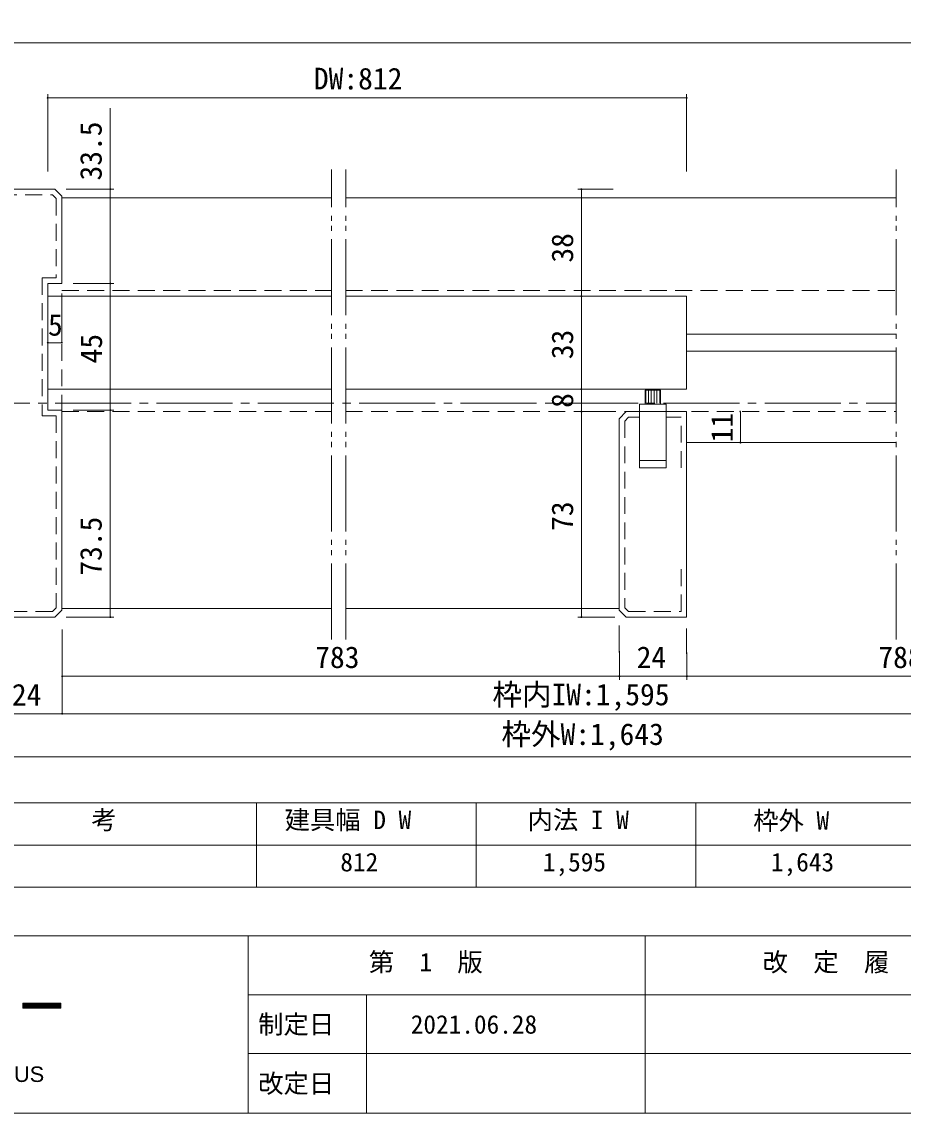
# Model space of a CAD drawing. Units: millimetres, scale not verified, with parts at other scales. Extents: x -2000 to 2000, y -1385 to 1385.
# Drawn here: x -1458 to -415, y -1385 to -92 of the extents above; entities that cross this region are included whole.
import ezdxf
from ezdxf.enums import TextEntityAlignment as Align

# ---------------------------------------------------------------- set-up
doc = ezdxf.new("R2010")
doc.units = ezdxf.units.MM
doc.header["$LTSCALE"] = 10
for name, pattern in [('CHAIN2', [12, 9, -1, 1, -1]), ('DOUBLE_CHAIN2', [12.8, 9, -1, 0.6, -0.6, 0.6, -1]), ('USER9', [3, 2, -1])]:
    doc.linetypes.add(name, pattern=pattern)
for name, color, linetype, lineweight in [('1-0_H-SYM', 7, 'Continuous', 20), ('1-2_0', 7, 'Continuous', 20), ('2-0', 7, 'Continuous', 18), ('8-0', 7, 'Continuous', 9)]:
    doc.layers.add(name, color=color, linetype=linetype, lineweight=lineweight)
doc.layers.add('9-0', color=7, linetype='Continuous')
doc.styles.add('AR ADGothicJP Medium', font='')
doc.styles.add('ＭＳ ゴシック', font='')
doc.styles.get('AR ADGothicJP Medium').set_extended_font_data('AR ADGothicJP Medium')
doc.styles.get('ＭＳ ゴシック').set_extended_font_data('MS Gothic')

msp = doc.modelspace()

# ---------------------------------------------------------------- linework, layer by layer
at = {"layer": '1-0_H-SYM'}
msp.add_line((60.06, -1314.5), (-1189.94, -1314.5), dxfattribs=at)
at = {"layer": '1-2_0'}
for p, q in [((380, -117.5), (-1950, -117.5)), ((380, -117.5), (-1950, -117.5)), ((380, -117.5), (-1950, -117.5)), ((380, -117.5), (-1950, -117.5)), ((380, -117.5), (-1950, -117.5)), ((380, -117.5), (-1950, -117.5)), ((380, -1017.5), (-1950, -1017.5)), ((380, -1017.5), (-1950, -1017.5)), ((380, -1017.5), (-1950, -1017.5)), ((380, -1017.5), (-1950, -1017.5)), ((-1180, -1017.5), (-1180, -1117.5)), ((-920, -1017.5), (-920, -1117.5)), ((-660, -1017.5), (-660, -1117.5)), ((380, -1067.5), (-1950, -1067.5)), ((380, -1117.5), (-1950, -1117.5)), ((2000, -1175), (-2000, -1175)), ((-1190, -1175), (-1190, -1385)), ((-720, -1175), (-720, -1385)), ((2000, -1245), (-1190, -1245)), ((-1050, -1245), (-1050, -1385))]:
    msp.add_line(p, q, dxfattribs=at)
msp.add_lwpolyline([(-2000, -1385), (2000, -1385), (2000, 1385), (-2000, 1385)], close=True, dxfattribs=at)
at = {"layer": '2-0', "color": 4, "lineweight": 9}
for p, q in [((-1427.15, -269.64), (-1427.15, -178.3)), ((-670.84, -269.64), (-670.84, -178.3)), ((-1427.15, -182.47), (-670.84, -182.47)), ((-1405.48, -290.83), (-1348.91, -290.83)), ((-757.92, -290.83), (-799.58, -290.83)), ((-795.41, -417.49), (-795.41, -290.83)), ((-1397.15, -402.49), (-1348.91, -402.49)), ((-1397.15, -402.49), (-1348.91, -402.49)), ((-1353.07, -402.49), (-1353.07, -552.49)), ((-755.84, -417.49), (-799.58, -417.49)), ((-757.92, -417.49), (-799.58, -417.49)), ((-795.41, -527.49), (-795.41, -417.49)), ((-1410.48, -472.49), (-1427.15, -472.49)), ((-755.84, -527.49), (-799.58, -527.49)), ((-755.84, -527.49), (-799.58, -527.49)), ((-795.41, -554.16), (-795.41, -527.49)), ((-1397.15, -552.49), (-1348.91, -552.49)), ((-1397.15, -552.49), (-1348.91, -552.49)), ((-1353.07, -552.49), (-1353.07, -797.49)), ((-755.84, -554.16), (-799.58, -554.16)), ((-755.84, -554.16), (-799.58, -554.16)), ((-795.41, -797.49), (-795.41, -554.16)), ((-607.23, -554.16), (-607.23, -590.83)), ((-1405.48, -797.49), (-1348.91, -797.49)), ((-755.84, -797.49), (-799.58, -797.49)), ((-1410.05, -911.98), (-1410.05, -812.13)), ((-750.84, -807.49), (-750.48, -871.78)), ((-670.84, -810.83), (-670.48, -871.78)), ((-750.48, -867.61), (-1410.12, -867.61)), ((-1490.05, -911.98), (-1410.05, -911.98)), ((-1410.05, -911.98), (-156.81, -911.98))]:
    msp.add_line(p, q, dxfattribs=at)
at = {"layer": '2-0', "linetype": 'DOUBLE_CHAIN2', "lineweight": 20}
for p, q in [((-1091.15, -824.07), (-1091.15, -267.3)), ((-1074.48, -824.07), (-1074.48, -267.3)), ((-422.89, -824.07), (-422.89, -267.3))]:
    msp.add_line(p, q, dxfattribs=at)
at = {"layer": '2-0', "lineweight": 20}
for p, q in [((-1490.48, -290.83), (-1418.81, -290.83)), ((-1410.48, -299.16), (-1418.81, -290.83)), ((-1410.48, -299.16), (-1410.48, -402.49)), ((-1410.48, -300.83), (-1091.15, -300.83)), ((-1074.48, -300.83), (-422.89, -300.83)), ((-1427.15, -402.49), (-1410.48, -402.49)), ((-1427.15, -402.49), (-1427.15, -552.49)), ((-1427.15, -417.49), (-1427.15, -527.49)), ((-1427.15, -417.49), (-1091.15, -417.49)), ((-1410.48, -472.49), (-1410.48, -425.21)), ((-1074.48, -417.49), (-670.84, -417.49)), ((-670.84, -462.49), (-422.89, -462.49)), ((-670.84, -482.49), (-422.89, -482.49)), ((-1427.15, -527.49), (-1091.15, -527.49)), ((-719.33, -544.17), (-719.33, -528.59)), ((-716, -544.17), (-716, -528.59)), ((-712.67, -544.17), (-712.67, -528.59)), ((-709.33, -544.17), (-709.33, -528.59)), ((-706, -544.17), (-706, -528.59)), ((-702.67, -544.17), (-702.67, -528.59)), ((-1427.15, -552.49), (-1410.48, -552.49)), ((-1410.48, -552.49), (-1410.48, -789.16)), ((-750.84, -562.49), (-742.51, -554.16)), ((-726.67, -554.16), (-742.51, -554.16)), ((-726.67, -554.16), (-742.51, -554.16)), ((-726.67, -554.16), (-742.51, -554.16)), ((-726.67, -545.39), (-726.67, -612.06)), ((-726.67, -545.39), (-695.01, -545.39)), ((-670.84, -554.16), (-726.67, -554.16)), ((-726.67, -554.16), (-726.67, -620.83)), ((-695.01, -612.06), (-695.01, -545.39)), ((-695.01, -620.83), (-695.01, -554.16)), ((-670.84, -554.16), (-695.01, -554.16)), ((-670.84, -797.49), (-670.84, -554.16)), ((-750.84, -562.49), (-750.84, -789.16)), ((-670.84, -590.83), (-422.89, -590.83)), ((-695.01, -612.06), (-726.67, -612.06)), ((-695.01, -620.83), (-726.67, -620.83)), ((-1410.48, -787.49), (-1091.15, -787.49)), ((-1074.48, -787.49), (-750.84, -787.49)), ((-1490.48, -797.49), (-1418.81, -797.49)), ((-1410.48, -789.16), (-1418.81, -797.49)), ((-750.84, -789.16), (-742.51, -797.49)), ((-742.51, -797.49), (-670.84, -797.49))]:
    msp.add_line(p, q, dxfattribs=at)
at = {"layer": '2-0', "linetype": 'USER9'}
for p, q in [((-1410.48, -410.83), (-1091.15, -410.83)), ((-1410.48, -554.16), (-1410.48, -410.83)), ((-1074.48, -410.83), (-422.89, -410.83)), ((-1410.48, -554.16), (-1091.15, -554.16)), ((-1074.48, -554.16), (-726.67, -554.16)), ((-695.01, -554.16), (-422.89, -554.16))]:
    msp.add_line(p, q, dxfattribs=at)
at = {"layer": '2-0', "color": 4, "linetype": 'CHAIN2', "lineweight": 9}
msp.add_line((-1538.41, -544.17), (-422.89, -544.17), dxfattribs=at)
at = {"layer": '2-0', "linetype": 'USER9', "lineweight": 20}
for p, q in [((-677.51, -560.83), (-695.01, -560.83)), ((-677.51, -620.83), (-677.51, -560.83))]:
    msp.add_line(p, q, dxfattribs=at)
at = {"layer": '2-0', "color": 4, "lineweight": 9}
for points in [[(-1353.07, -402.49), (-1353.07, -290.83), (-1353.07, -194.77)], [(-1490.05, -809.89), (-1490.05, -963.02), (-76.81, -963.02)], [(-750.84, -807.49), (-750.5, -867.61), (-670.48, -867.61)], [(-670.84, -810.83), (-670.5, -867.61), (-157.24, -867.61)]]:
    msp.add_lwpolyline(points, dxfattribs=at)
at = {"layer": '2-0', "linetype": 'USER9', "lineweight": 20}
for points in [[(-1483.81, -357.49), (-1483.81, -297.49), (-1421.57, -297.49), (-1417.15, -301.92), (-1417.15, -395.83), (-1433.81, -395.83), (-1433.81, -559.16), (-1417.15, -559.16), (-1417.15, -786.4), (-1421.57, -790.83), (-1483.81, -790.83), (-1483.81, -730.83)], [(-744.17, -565.26), (-744.17, -786.4), (-739.75, -790.83), (-677.51, -790.83), (-677.51, -730.83)]]:
    msp.add_lwpolyline(points, dxfattribs=at)
at = {"layer": '2-0', "lineweight": 20}
for points in [[(-1074.48, -527.49), (-670.84, -527.49), (-670.84, -417.49)], [(-719.9, -545.39), (-719.9, -528.59), (-701.79, -528.59), (-701.79, -545.39)], [(-726.67, -560.83), (-739.75, -560.83), (-744.17, -565.26)]]:
    msp.add_lwpolyline(points, dxfattribs=at)
at = {"layer": '2-0', "color": 4, "lineweight": 9}
for centre, start, end in [((-1427.15, -182.47), 0, 180), ((-1427.15, -182.47), 0, 180), ((-1427.15, -182.47), 180, 0), ((-1427.15, -182.47), 180, 0), ((-670.84, -182.47), 0, 180), ((-670.84, -182.47), 180, 0), ((-1353.07, -290.83), 90, 270), ((-1353.07, -290.83), 270, 90), ((-795.41, -290.83), 90, 270), ((-795.41, -290.83), 270, 90), ((-1353.07, -402.49), 90, 270), ((-1353.07, -402.49), 90, 270), ((-1353.07, -402.49), 270, 90), ((-1353.07, -402.49), 270, 90), ((-795.41, -417.49), 90, 270), ((-795.41, -417.49), 90, 270), ((-795.41, -417.49), 270, 90), ((-795.41, -417.49), 270, 90), ((-1427.15, -472.49), 90, 270), ((-1427.15, -472.49), 270, 90), ((-1410.48, -472.49), 90, 270), ((-1410.48, -472.49), 270, 90), ((-795.41, -527.49), 90, 270), ((-795.41, -527.49), 90, 270), ((-795.41, -527.49), 270, 90), ((-795.41, -527.49), 270, 90), ((-1353.07, -552.49), 90, 270), ((-1353.07, -552.49), 90, 270), ((-1353.07, -552.49), 270, 90), ((-1353.07, -552.49), 270, 90), ((-795.41, -554.16), 90, 270), ((-795.41, -554.16), 90, 270), ((-795.41, -554.16), 270, 90), ((-795.41, -554.16), 270, 90), ((-607.21, -554.16), 90, 270), ((-607.21, -590.83), 90, 270), ((-607.21, -590.83), 90, 270), ((-607.21, -590.83), 270, 90), ((-607.21, -590.83), 270, 90), ((-1353.07, -797.49), 90, 270), ((-1353.07, -797.49), 270, 90), ((-795.41, -797.49), 90, 270), ((-795.41, -797.49), 270, 90), ((-1410.12, -867.61), 0, 180), ((-1410.12, -867.61), 180, 0), ((-750.48, -867.61), 0, 180), ((-750.48, -867.61), 0, 180), ((-750.48, -867.61), 180, 0), ((-750.48, -867.61), 180, 0), ((-670.48, -867.61), 0, 180), ((-670.48, -867.61), 0, 180), ((-670.48, -867.61), 180, 0), ((-670.48, -867.61), 180, 0), ((-1410.05, -911.98), 0, 180), ((-1410.05, -911.98), 180, 0)]:
    msp.add_arc(centre, 0.521, start, end, dxfattribs=at)
at = {"layer": '8-0', "lineweight": 20}
for p, q in [((-1411.81, -1254.55), (-1456.81, -1254.55)), ((-1456.81, -1260.55), (-1456.81, -1254.55)), ((-1411.81, -1260.55), (-1456.81, -1260.55)), ((-1411.81, -1260.55), (-1411.81, -1254.55))]:
    msp.add_line(p, q, dxfattribs=at)
at = {"layer": '8-0'}
for p, q in [((-1456.81, -1254.65), (-1411.81, -1254.65)), ((-1456.81, -1254.75), (-1411.81, -1254.75)), ((-1456.81, -1254.85), (-1411.81, -1254.85)), ((-1456.81, -1254.95), (-1411.81, -1254.95)), ((-1456.81, -1255.05), (-1411.81, -1255.05)), ((-1456.81, -1255.15), (-1411.81, -1255.15)), ((-1456.81, -1255.25), (-1411.81, -1255.25)), ((-1456.81, -1255.35), (-1411.81, -1255.35)), ((-1456.81, -1255.45), (-1411.81, -1255.45)), ((-1456.81, -1255.55), (-1411.81, -1255.55)), ((-1456.81, -1255.65), (-1411.81, -1255.65)), ((-1456.81, -1255.75), (-1411.81, -1255.75)), ((-1456.81, -1255.85), (-1411.81, -1255.85)), ((-1456.81, -1255.95), (-1411.81, -1255.95)), ((-1456.81, -1256.05), (-1411.81, -1256.05)), ((-1456.81, -1256.15), (-1411.81, -1256.15)), ((-1456.81, -1256.25), (-1411.81, -1256.25)), ((-1456.81, -1256.35), (-1411.81, -1256.35)), ((-1456.81, -1256.45), (-1411.81, -1256.45)), ((-1456.81, -1256.55), (-1411.81, -1256.55)), ((-1456.81, -1256.65), (-1411.81, -1256.65)), ((-1456.81, -1256.75), (-1411.81, -1256.75)), ((-1456.81, -1256.85), (-1411.81, -1256.85)), ((-1456.81, -1256.95), (-1411.81, -1256.95)), ((-1456.81, -1257.05), (-1411.81, -1257.05)), ((-1456.81, -1257.15), (-1411.81, -1257.15)), ((-1456.81, -1257.25), (-1411.81, -1257.25)), ((-1456.81, -1257.35), (-1411.81, -1257.35)), ((-1456.81, -1257.45), (-1411.81, -1257.45)), ((-1456.81, -1257.55), (-1411.81, -1257.55)), ((-1456.81, -1257.65), (-1411.81, -1257.65)), ((-1456.81, -1257.75), (-1411.81, -1257.75)), ((-1456.81, -1257.85), (-1411.81, -1257.85)), ((-1456.81, -1257.95), (-1411.81, -1257.95)), ((-1456.81, -1258.05), (-1411.81, -1258.05)), ((-1456.81, -1258.15), (-1411.81, -1258.15)), ((-1456.81, -1258.25), (-1411.81, -1258.25)), ((-1456.81, -1258.35), (-1411.81, -1258.35)), ((-1456.81, -1258.45), (-1411.81, -1258.45)), ((-1456.81, -1258.55), (-1411.81, -1258.55)), ((-1456.81, -1258.65), (-1411.81, -1258.65)), ((-1456.81, -1258.75), (-1411.81, -1258.75)), ((-1456.81, -1258.85), (-1411.81, -1258.85)), ((-1456.81, -1258.95), (-1411.81, -1258.95)), ((-1456.81, -1259.05), (-1411.81, -1259.05)), ((-1456.81, -1259.15), (-1411.81, -1259.15)), ((-1456.81, -1259.25), (-1411.81, -1259.25)), ((-1456.81, -1259.35), (-1411.81, -1259.35)), ((-1456.81, -1259.45), (-1411.81, -1259.45)), ((-1456.81, -1259.55), (-1411.81, -1259.55)), ((-1456.81, -1259.65), (-1411.81, -1259.65)), ((-1456.81, -1259.75), (-1411.81, -1259.75)), ((-1456.81, -1259.85), (-1411.81, -1259.85)), ((-1456.81, -1259.95), (-1411.81, -1259.95)), ((-1456.81, -1260.05), (-1411.81, -1260.05)), ((-1456.81, -1260.15), (-1411.81, -1260.15)), ((-1456.81, -1260.25), (-1411.81, -1260.25)), ((-1456.81, -1260.35), (-1411.81, -1260.35)), ((-1456.81, -1260.45), (-1411.81, -1260.45)), ((-1456.81, -1260.55), (-1411.81, -1260.55))]:
    msp.add_line(p, q, dxfattribs=at)

# ---------------------------------------------------------------- texts
at = {"layer": '1-0_H-SYM', "style": 'ＭＳ ゴシック'}
for s, p in [('第\u30001\u3000版', (-1047.16, -1223.71)), ('改\u3000定\u3000履\u3000歴 / History', (-580.95, -1223.71)), ('制定日', (-1178.05, -1297.42)), ('2021.06.28', (-997.44, -1297.42)), ('改定日', (-1178.05, -1367.42))]:
    msp.add_text(s, height=21.99, dxfattribs=at).set_placement(p, align=Align.BOTTOM_LEFT)
at = {"layer": '1-2_0', "style": 'ＭＳ ゴシック'}
for s, p in [('備\u3000\u3000\u3000\u3000\u3000\u3000考', (-1585.54, -1055.24)), ('建具幅 D W', (-1146.7, -1055.24)), ('内法 I W', (-859.13, -1055.24)), ('枠外 W', (-592.08, -1056.02)), ('812', (-1080.81, -1105.25)), ('1,595', (-841.08, -1105.25)), ('1,643', (-571.08, -1105.25))]:
    msp.add_text(s, height=21.99, dxfattribs=at).set_placement(p, align=Align.BOTTOM_LEFT)
at = {"layer": '2-0', "style": 'ＭＳ ゴシック'}
for s, p in [('DW:812', (-1112.11, -180.24)), ('5', (-1426.84, -471.88)), ('783', (-1110.52, -865.53)), ('24', (-730.03, -865.53)), ('788', (-443.9, -865.53)), ('24', (-1469.6, -909.89)), ('枠内IW:1,595', (-900.76, -909.68)), ('枠外W:1,643', (-890.09, -956.64))]:
    msp.add_text(s, height=25.66, dxfattribs=at).set_placement(p, align=Align.BOTTOM_LEFT)
for s, p in [('33.5', (-1355.58, -280.41)), ('38', (-797.5, -377.68)), ('45', (-1355.16, -497.05)), ('33', (-797.5, -492.05)), ('8', (-797.5, -549.72)), ('11', (-608.59, -590.51)), ('73', (-797.5, -695.38)), ('73.5', (-1355.58, -748.44))]:
    msp.add_text(s, height=25.66, rotation=90, dxfattribs=at).set_placement(p, align=Align.BOTTOM_LEFT)
at = {"layer": '9-0', "style": 'AR ADGothicJP Medium', "width": 1.05}
msp.add_text(' PLUS', height=18.33, dxfattribs=at).set_placement((-1505.71, -1353.54), align=Align.BOTTOM_LEFT)

doc.saveas('drawing.dxf')
